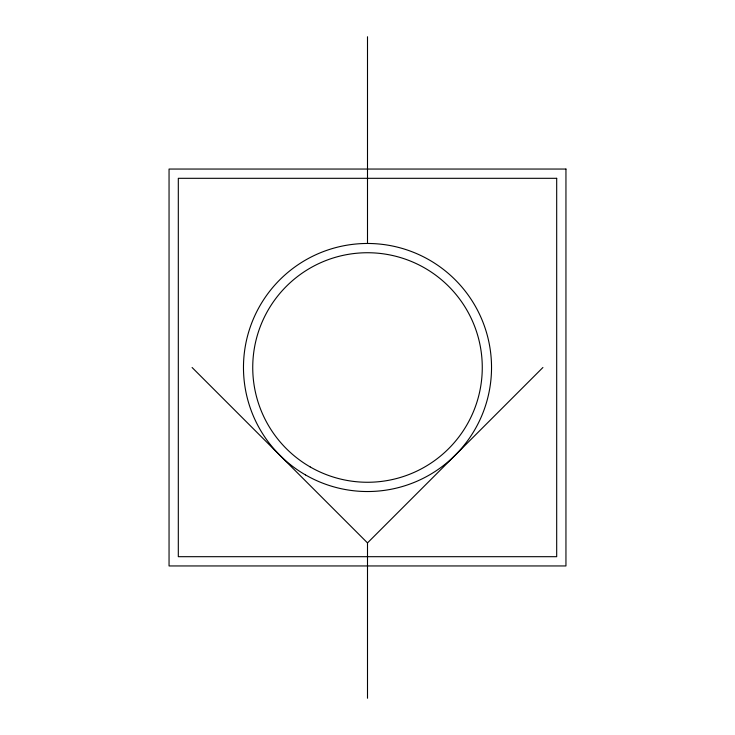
<?xml version="1.0" encoding="UTF-8"?>
<svg xmlns="http://www.w3.org/2000/svg" width="735" height="735" viewBox="0 0 735 735"><rect width="100%" height="100%" fill="white"/><g stroke="black" fill="none" stroke-linecap="round" stroke-linejoin="round"><path stroke-width="1.1" d="M367.5 698.25L367.5 542.908L542.908 367.5M192.092 367.5L367.5 542.908M367.5 36.75L367.5 243.469M565.95 169.05L169.05 169.05L169.05 565.95L565.95 565.95L565.95 169.05M556.689 178.311L178.311 178.311L178.311 556.689L556.689 556.689L556.689 178.311M310.115 466.89A114.77 114.77 0 0 0 482.27 367.5A114.77 114.77 0 0 0 310.115 268.11A114.77 114.77 0 0 0 310.115 466.89M305.484 474.911A124.031 124.031 0 0 0 491.531 367.5A124.031 124.031 0 0 0 305.484 260.089A124.031 124.031 0 0 0 305.484 474.911"/></g></svg>
